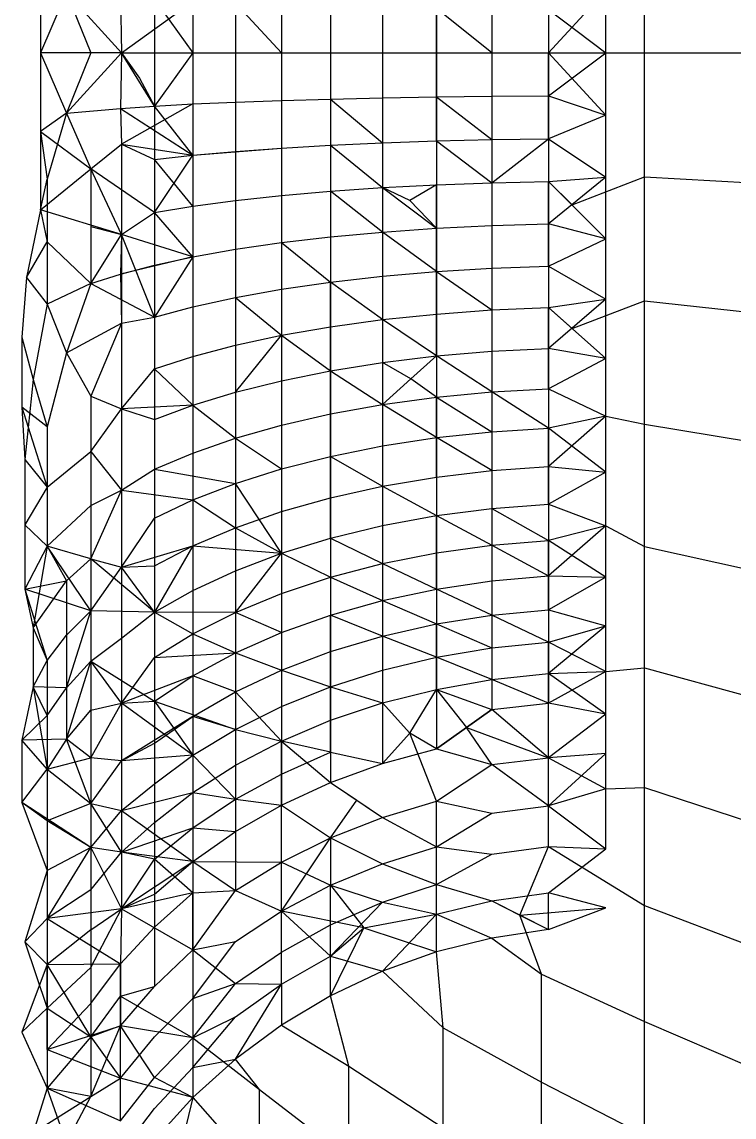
# Model space of a CAD drawing. Header units: inches. Extents: x 17 to 4615, y 5 to 3256.
# Drawn here: x 1646.932 to 1647.541, y 2589.24 to 2590.179 of the extents above; entities that cross this region are included whole.
import ezdxf

# ---------------------------------------------------------------- set-up
doc = ezdxf.new("R2010")
doc.units = ezdxf.units.IN
doc.header["$MEASUREMENT"] = 0

msp = doc.modelspace()

# ---------------------------------------------------------------- linework, layer by layer
for p, q in [((1647.46458, 2590.15232), (1647.46458, 2590.25876)), ((1647.28639, 2590.15232), (1647.28639, 2590.22794)), ((1646.94731, 2590.21976), (1646.94731, 2590.15232)), ((1646.96958, 2590.20426), (1646.94731, 2590.15232)), ((1646.96958, 2590.20426), (1646.99058, 2590.15232)), ((1647.01683, 2590.15232), (1646.96958, 2590.20426)), ((1647.43153, 2590.20582), (1647.38252, 2590.15232)), ((1647.43153, 2590.15232), (1647.43153, 2590.20582)), ((1647.01579, 2590.20002), (1647.01683, 2590.15232)), ((1647.01683, 2590.15232), (1647.07798, 2590.19629)), ((1647.04502, 2590.19809), (1647.04502, 2590.15232)), ((1647.04502, 2590.19809), (1647.07798, 2590.15232)), ((1647.07798, 2590.19629), (1647.07798, 2590.15232)), ((1647.11433, 2590.19468), (1647.11433, 2590.15232)), ((1647.15376, 2590.15232), (1647.11433, 2590.19468)), ((1647.15376, 2590.19324), (1647.15376, 2590.15232)), ((1647.19584, 2590.19202), (1647.19584, 2590.15232)), ((1647.24018, 2590.19098), (1647.24018, 2590.15232)), ((1647.28639, 2590.19019), (1647.28639, 2590.15232)), ((1647.33399, 2590.15232), (1647.28639, 2590.19019)), ((1647.33399, 2590.18958), (1647.33399, 2590.15232)), ((1647.38252, 2590.18924), (1647.38252, 2590.15232)), ((1647.38252, 2590.18924), (1647.43153, 2590.15232)), ((1646.94731, 2590.15232), (1646.94731, 2590.08487)), ((1646.94731, 2590.15232), (1646.96958, 2590.10038)), ((1647.01683, 2590.15232), (1646.94731, 2590.15232)), ((1646.99058, 2590.15232), (1646.96958, 2590.10038)), ((1646.96958, 2590.10038), (1647.01683, 2590.15232)), ((1647.01683, 2590.15232), (1647.01579, 2590.10462)), ((1647.01683, 2590.15232), (1647.04502, 2590.15232)), ((1647.01683, 2590.15232), (1647.07798, 2590.15232)), ((1647.01683, 2590.15232), (1647.03212, 2590.13034)), ((1647.04502, 2590.10654), (1647.01683, 2590.15232)), ((1647.04502, 2590.15232), (1647.04502, 2590.10654)), ((1647.04502, 2590.15232), (1647.07798, 2590.15232)), ((1647.07798, 2590.15232), (1647.04502, 2590.10654)), ((1647.07798, 2590.15232), (1647.07798, 2590.10834)), ((1647.07798, 2590.15232), (1647.11433, 2590.15232)), ((1647.07798, 2590.15232), (1647.15376, 2590.15232)), ((1647.11433, 2590.15232), (1647.11433, 2590.10996)), ((1647.11433, 2590.15232), (1647.15376, 2590.15232)), ((1647.15376, 2590.15232), (1647.15376, 2590.11139)), ((1647.15376, 2590.15232), (1647.19584, 2590.15232)), ((1647.19584, 2590.15232), (1647.19584, 2590.11261)), ((1647.19584, 2590.15232), (1647.24018, 2590.15232)), ((1647.24018, 2590.15232), (1647.24018, 2590.11365)), ((1647.24018, 2590.15232), (1647.28639, 2590.15232)), ((1647.28639, 2590.15232), (1647.28639, 2590.11448)), ((1647.28639, 2590.15232), (1647.33399, 2590.15232)), ((1647.28639, 2590.0767), (1647.28639, 2590.15232)), ((1647.33399, 2590.15232), (1647.33399, 2590.11506)), ((1647.33399, 2590.15232), (1647.38252, 2590.15232)), ((1647.38252, 2590.15232), (1647.38252, 2590.11539)), ((1647.38252, 2590.11539), (1647.43153, 2590.15232)), ((1647.38252, 2590.15232), (1647.43153, 2590.15232)), ((1647.43153, 2590.09882), (1647.38252, 2590.15232)), ((1647.38252, 2590.07856), (1647.38252, 2590.15232)), ((1647.43153, 2590.09882), (1647.43153, 2590.15232)), ((1647.43153, 2590.15232), (1647.46458, 2590.15232)), ((1647.46458, 2590.15232), (1647.55628, 2590.15232)), ((1647.46458, 2590.04587), (1647.46458, 2590.15232)), ((1647.03212, 2590.13034), (1647.04502, 2590.10654)), ((1647.07798, 2590.10834), (1647.11433, 2590.10996)), ((1647.11433, 2590.10996), (1647.15376, 2590.11139)), ((1647.11433, 2590.10996), (1647.11433, 2590.06769)), ((1647.15376, 2590.11139), (1647.19584, 2590.11261)), ((1647.15376, 2590.11139), (1647.15376, 2590.07056)), ((1647.19584, 2590.11261), (1647.24018, 2590.11365)), ((1647.19584, 2590.11261), (1647.19584, 2590.07303)), ((1647.19584, 2590.11261), (1647.24018, 2590.07508)), ((1647.24018, 2590.11365), (1647.28639, 2590.11448)), ((1647.24018, 2590.11365), (1647.24018, 2590.07508)), ((1647.28639, 2590.11448), (1647.33399, 2590.11506)), ((1647.28639, 2590.11448), (1647.28639, 2590.0767)), ((1647.28639, 2590.11448), (1647.33399, 2590.07785)), ((1647.33399, 2590.11506), (1647.38252, 2590.11539)), ((1647.33399, 2590.11506), (1647.33399, 2590.07785)), ((1647.38252, 2590.11539), (1647.38252, 2590.07856)), ((1647.38252, 2590.11539), (1647.43153, 2590.09882)), ((1646.96958, 2590.10038), (1646.94731, 2590.08487)), ((1646.96958, 2590.10038), (1646.95307, 2590.04401)), ((1646.96958, 2590.10038), (1647.01579, 2590.10462)), ((1646.96958, 2590.10038), (1646.99058, 2590.05289)), ((1647.01579, 2590.10462), (1647.04502, 2590.10654)), ((1647.01579, 2590.10462), (1647.01683, 2590.07392)), ((1647.01579, 2590.10462), (1647.07798, 2590.06446)), ((1647.07798, 2590.10834), (1647.01683, 2590.07392)), ((1647.04502, 2590.10654), (1647.07798, 2590.10834)), ((1647.04502, 2590.10654), (1647.04502, 2590.06089)), ((1647.07798, 2590.06446), (1647.04502, 2590.10654)), ((1647.07798, 2590.10834), (1647.07798, 2590.06446)), ((1647.43153, 2590.09882), (1647.38252, 2590.07856)), ((1647.43153, 2590.0456), (1647.43153, 2590.09882)), ((1646.94731, 2590.08487), (1646.94731, 2590.01758)), ((1646.94731, 2590.08487), (1646.95307, 2590.04401)), ((1646.94731, 2590.08487), (1646.99058, 2590.05289)), ((1646.99058, 2590.05289), (1647.01683, 2590.07392)), ((1647.01683, 2590.07392), (1647.04502, 2590.06089)), ((1647.01683, 2590.07392), (1647.07798, 2590.06446)), ((1647.01683, 2590.07392), (1647.01683, 2589.99637)), ((1647.15376, 2590.07056), (1647.19584, 2590.07303)), ((1647.19584, 2590.07303), (1647.24018, 2590.07508)), ((1647.19584, 2590.07303), (1647.19584, 2590.0336)), ((1647.19584, 2590.07303), (1647.24018, 2590.03669)), ((1647.24018, 2590.07508), (1647.28639, 2590.0767)), ((1647.24018, 2590.07508), (1647.24018, 2590.03669)), ((1647.28639, 2590.0767), (1647.33399, 2590.07785)), ((1647.28639, 2590.0767), (1647.28639, 2590.0391)), ((1647.28639, 2590.0767), (1647.33399, 2590.04087)), ((1647.33399, 2590.04087), (1647.38252, 2590.07856)), ((1647.33399, 2590.07785), (1647.38252, 2590.07856)), ((1647.33399, 2590.07785), (1647.33399, 2590.04087)), ((1647.38252, 2590.07856), (1647.38252, 2590.04191)), ((1647.38252, 2590.07856), (1647.43153, 2590.0456)), ((1647.04502, 2590.06089), (1647.07798, 2590.06446)), ((1647.04502, 2590.01545), (1647.07798, 2590.06446)), ((1647.07798, 2590.06446), (1647.15376, 2590.07056)), ((1647.07798, 2590.06446), (1647.11433, 2590.06769)), ((1647.07798, 2590.06446), (1647.07798, 2590.02079)), ((1647.11433, 2590.06769), (1647.15376, 2590.07056)), ((1647.11433, 2590.06769), (1647.11433, 2590.02561)), ((1647.15376, 2590.07056), (1647.15376, 2590.02991)), ((1646.94731, 2590.01758), (1646.99058, 2590.05289)), ((1646.99058, 2590.05289), (1646.99058, 2590.00348)), ((1647.01683, 2589.99637), (1646.99058, 2590.05289)), ((1647.04502, 2590.01545), (1646.99058, 2590.05289)), ((1647.04502, 2590.06089), (1647.04502, 2590.01545)), ((1647.07798, 2590.02079), (1647.04502, 2590.06089)), ((1646.94731, 2590.01758), (1646.95307, 2590.04401)), ((1646.95307, 2590.04401), (1646.95307, 2589.99021)), ((1647.38252, 2590.04191), (1647.43153, 2590.0456)), ((1647.43153, 2590.0456), (1647.38252, 2590.00553)), ((1647.40253, 2590.02189), (1647.46458, 2590.04587)), ((1647.43153, 2589.99289), (1647.43153, 2590.0456)), ((1647.46458, 2590.04587), (1647.55628, 2590.04081)), ((1647.46458, 2589.93967), (1647.46458, 2590.04587)), ((1647.15376, 2590.02991), (1647.19584, 2590.0336)), ((1647.19584, 2590.0336), (1647.24018, 2590.03669)), ((1647.19584, 2590.0336), (1647.19584, 2589.99448)), ((1647.24018, 2589.99857), (1647.19584, 2590.0336)), ((1647.24018, 2590.03669), (1647.28639, 2590.0391)), ((1647.24018, 2590.03669), (1647.24018, 2589.99857)), ((1647.24018, 2590.03669), (1647.28639, 2590.00181)), ((1647.26372, 2590.02568), (1647.24018, 2590.03669)), ((1647.28639, 2590.0391), (1647.26372, 2590.02568)), ((1647.28639, 2590.0391), (1647.33399, 2590.04087)), ((1647.28639, 2590.0391), (1647.28639, 2590.00181)), ((1647.28639, 2589.96485), (1647.28639, 2590.0391)), ((1647.33399, 2590.04087), (1647.38252, 2590.04191)), ((1647.33399, 2590.04087), (1647.33399, 2590.00412)), ((1647.38252, 2590.04191), (1647.38252, 2590.00553)), ((1647.43153, 2589.99289), (1647.38252, 2590.04191)), ((1647.38252, 2590.04191), (1647.40253, 2590.02189)), ((1647.38252, 2589.96949), (1647.38252, 2590.04191)), ((1647.07798, 2590.02079), (1647.11433, 2590.02561)), ((1647.11433, 2590.02561), (1647.15376, 2590.02991)), ((1647.11433, 2590.02561), (1647.11433, 2589.98386)), ((1647.15376, 2590.02991), (1647.15376, 2589.98957)), ((1647.28639, 2590.00181), (1647.26372, 2590.02568)), ((1646.94731, 2590.01758), (1646.9355, 2589.95969)), ((1646.94731, 2590.01758), (1646.95307, 2589.99021)), ((1647.01683, 2589.99637), (1646.94731, 2590.01758)), ((1647.01683, 2589.99637), (1647.04502, 2590.01545)), ((1647.04502, 2590.01545), (1647.07798, 2590.02079)), ((1647.04502, 2590.01545), (1647.04502, 2589.97034)), ((1647.07798, 2589.97742), (1647.04502, 2590.01545)), ((1647.07798, 2590.02079), (1647.07798, 2589.97742)), ((1647.33399, 2590.00412), (1647.38252, 2590.00553)), ((1647.38252, 2590.00553), (1647.38252, 2589.96949)), ((1647.43153, 2589.99289), (1647.38252, 2590.00553)), ((1646.99058, 2590.00348), (1646.99058, 2589.95444)), ((1646.99058, 2590.00348), (1647.01683, 2589.99637)), ((1646.99058, 2589.95444), (1647.01683, 2589.99637)), ((1647.01683, 2589.99637), (1647.01579, 2589.96265)), ((1647.01683, 2589.99637), (1647.01683, 2589.92057)), ((1647.04502, 2589.92566), (1647.01683, 2589.99637)), ((1647.07798, 2589.97742), (1647.01683, 2589.99637)), ((1647.19584, 2589.99448), (1647.24018, 2589.99857)), ((1647.24018, 2589.99857), (1647.28639, 2590.00181)), ((1647.24018, 2589.99857), (1647.24018, 2589.96085)), ((1647.28639, 2589.96485), (1647.24018, 2589.99857)), ((1647.28639, 2590.00181), (1647.33399, 2590.00412)), ((1647.28639, 2590.00181), (1647.28639, 2589.96485)), ((1647.33399, 2590.00412), (1647.33399, 2589.96775)), ((1646.9355, 2589.95969), (1646.95307, 2589.99021)), ((1646.95307, 2589.99021), (1646.95307, 2589.93677)), ((1646.95307, 2589.99021), (1646.99058, 2589.95444)), ((1647.11433, 2589.98386), (1647.15376, 2589.98957)), ((1647.15376, 2589.98957), (1647.19584, 2589.99448)), ((1647.15376, 2589.98957), (1647.15376, 2589.94962)), ((1647.15376, 2589.98957), (1647.19584, 2589.95575)), ((1647.19584, 2589.99448), (1647.19584, 2589.95575)), ((1647.38252, 2589.96949), (1647.43153, 2589.99289)), ((1647.43153, 2589.94101), (1647.43153, 2589.99289)), ((1647.07798, 2589.97742), (1647.01579, 2589.96265)), ((1647.04502, 2589.97034), (1647.07798, 2589.97742)), ((1647.07798, 2589.97742), (1647.04502, 2589.92566)), ((1647.07798, 2589.97742), (1647.11433, 2589.98386)), ((1647.07798, 2589.97742), (1647.07798, 2589.93451)), ((1647.11433, 2589.98386), (1647.11433, 2589.94251)), ((1647.01579, 2589.96265), (1647.04502, 2589.97034)), ((1647.04502, 2589.97034), (1647.04502, 2589.92566)), ((1647.33399, 2589.96775), (1647.38252, 2589.96949)), ((1647.38252, 2589.96949), (1647.38252, 2589.9339)), ((1647.38252, 2589.96949), (1647.43153, 2589.94101)), ((1646.9355, 2589.95969), (1646.93153, 2589.90845)), ((1646.9355, 2589.95969), (1646.95307, 2589.93677)), ((1646.99058, 2589.95444), (1647.01579, 2589.96265)), ((1647.01579, 2589.96265), (1647.01683, 2589.92057)), ((1647.19584, 2589.95575), (1647.24018, 2589.96085)), ((1647.24018, 2589.96085), (1647.28639, 2589.96485)), ((1647.24018, 2589.96085), (1647.24018, 2589.92356)), ((1647.28639, 2589.96485), (1647.33399, 2589.96775)), ((1647.28639, 2589.96485), (1647.28639, 2589.92835)), ((1647.28639, 2589.96485), (1647.33399, 2589.93183)), ((1647.28639, 2589.8924), (1647.28639, 2589.96485)), ((1647.33399, 2589.96775), (1647.33399, 2589.93183)), ((1646.99058, 2589.95444), (1646.95307, 2589.93677)), ((1646.99058, 2589.95444), (1646.96958, 2589.89509)), ((1646.99058, 2589.95444), (1647.04502, 2589.92566)), ((1647.11433, 2589.94251), (1647.15376, 2589.94962)), ((1647.15376, 2589.94962), (1647.19584, 2589.95575)), ((1647.15376, 2589.94962), (1647.15376, 2589.91013)), ((1647.19584, 2589.95575), (1647.19584, 2589.91745)), ((1647.19584, 2589.87977), (1647.19584, 2589.95575)), ((1647.24018, 2589.92356), (1647.19584, 2589.95575)), ((1647.07798, 2589.93451), (1647.11433, 2589.94251)), ((1647.11433, 2589.94251), (1647.11433, 2589.90165)), ((1647.11433, 2589.94251), (1647.15376, 2589.91013)), ((1647.38252, 2589.9339), (1647.43153, 2589.94101)), ((1647.43153, 2589.94101), (1647.38252, 2589.89884)), ((1647.43153, 2589.89023), (1647.43153, 2589.94101)), ((1646.95307, 2589.93677), (1646.94114, 2589.87229)), ((1646.95307, 2589.93677), (1646.96958, 2589.89509)), ((1647.04502, 2589.92566), (1647.07798, 2589.93451)), ((1647.07798, 2589.93451), (1647.07798, 2589.89209)), ((1647.28639, 2589.92835), (1647.33399, 2589.93183)), ((1647.33399, 2589.93183), (1647.38252, 2589.9339)), ((1647.33399, 2589.93183), (1647.33399, 2589.89643)), ((1647.38252, 2589.9339), (1647.38252, 2589.89884)), ((1647.43153, 2589.89023), (1647.38252, 2589.9339)), ((1647.38252, 2589.9339), (1647.40254, 2589.91607)), ((1647.38252, 2589.86438), (1647.38252, 2589.9339)), ((1647.40254, 2589.91607), (1647.46458, 2589.93967)), ((1647.46458, 2589.93967), (1647.55628, 2589.92957)), ((1647.46458, 2589.83396), (1647.46458, 2589.93967)), ((1647.01683, 2589.92057), (1647.04502, 2589.92566)), ((1647.04502, 2589.92566), (1647.04502, 2589.88154)), ((1647.19584, 2589.91745), (1647.24018, 2589.92356)), ((1647.24018, 2589.92356), (1647.28639, 2589.92835)), ((1647.24018, 2589.92356), (1647.24018, 2589.88681)), ((1647.28639, 2589.8924), (1647.24018, 2589.92356)), ((1647.28639, 2589.92835), (1647.28639, 2589.8924)), ((1646.96958, 2589.89509), (1647.01683, 2589.92057)), ((1647.01683, 2589.92057), (1646.99058, 2589.85788)), ((1647.01683, 2589.92057), (1647.01683, 2589.84726)), ((1647.15376, 2589.91013), (1647.19584, 2589.91745)), ((1647.19584, 2589.91745), (1647.19584, 2589.87977)), ((1646.93153, 2589.90845), (1646.93153, 2589.84861)), ((1646.93153, 2589.90845), (1646.94114, 2589.87229)), ((1647.11433, 2589.90165), (1647.15376, 2589.91013)), ((1647.11433, 2589.86142), (1647.15376, 2589.91013)), ((1647.15376, 2589.91013), (1647.15376, 2589.87125)), ((1647.15376, 2589.91013), (1647.19584, 2589.87977)), ((1646.96958, 2589.89509), (1646.95307, 2589.83161)), ((1646.96958, 2589.89509), (1646.99058, 2589.85788)), ((1647.07798, 2589.89209), (1647.11433, 2589.90165)), ((1647.11433, 2589.90165), (1647.11433, 2589.86142)), ((1647.28639, 2589.8924), (1647.33399, 2589.89643)), ((1647.33399, 2589.89643), (1647.38252, 2589.89884)), ((1647.33399, 2589.89643), (1647.33399, 2589.86164)), ((1647.38252, 2589.89884), (1647.38252, 2589.86438)), ((1647.43153, 2589.89023), (1647.38252, 2589.89884)), ((1647.04502, 2589.88154), (1647.07798, 2589.89209)), ((1647.07798, 2589.89209), (1647.07798, 2589.85032)), ((1647.19584, 2589.87977), (1647.24018, 2589.88681)), ((1647.24018, 2589.88681), (1647.28639, 2589.8924)), ((1647.24018, 2589.88681), (1647.24018, 2589.85074)), ((1647.26443, 2589.87292), (1647.24018, 2589.88681)), ((1647.26443, 2589.87292), (1647.28639, 2589.8924)), ((1647.28639, 2589.8924), (1647.28639, 2589.85706)), ((1647.33399, 2589.86164), (1647.28639, 2589.8924)), ((1647.43153, 2589.89023), (1647.38252, 2589.86438)), ((1647.43153, 2589.84076), (1647.43153, 2589.89023)), ((1647.01683, 2589.84726), (1647.04502, 2589.88154)), ((1647.04502, 2589.88154), (1647.04502, 2589.83808)), ((1647.04502, 2589.88154), (1647.07798, 2589.85032)), ((1647.15376, 2589.87125), (1647.19584, 2589.87977)), ((1647.19584, 2589.87977), (1647.19584, 2589.84272)), ((1647.19584, 2589.8064), (1647.19584, 2589.87977)), ((1647.19584, 2589.87977), (1647.24018, 2589.85074)), ((1646.94114, 2589.87229), (1646.93394, 2589.80368)), ((1646.94114, 2589.87229), (1646.95307, 2589.83161)), ((1647.11433, 2589.86142), (1647.15376, 2589.87125)), ((1647.15376, 2589.87125), (1647.15376, 2589.83307)), ((1647.26443, 2589.87292), (1647.24018, 2589.85074)), ((1647.28639, 2589.85706), (1647.26443, 2589.87292)), ((1646.99058, 2589.85788), (1646.99058, 2589.81061)), ((1646.99058, 2589.85788), (1647.01683, 2589.84726)), ((1647.07798, 2589.85032), (1647.11433, 2589.86142)), ((1647.11433, 2589.86142), (1647.11433, 2589.82187)), ((1647.24018, 2589.85074), (1647.28639, 2589.85706)), ((1647.28639, 2589.85706), (1647.33399, 2589.86164)), ((1647.28639, 2589.85706), (1647.28639, 2589.82245)), ((1647.28639, 2589.85706), (1647.33399, 2589.82755)), ((1647.28639, 2589.78861), (1647.28639, 2589.85706)), ((1647.33399, 2589.86164), (1647.38252, 2589.86438)), ((1647.33399, 2589.86164), (1647.33399, 2589.82755)), ((1647.38252, 2589.83063), (1647.33399, 2589.86164)), ((1647.38252, 2589.86438), (1647.38252, 2589.83063)), ((1647.38252, 2589.86438), (1647.43153, 2589.84076)), ((1646.93153, 2589.84861), (1646.95307, 2589.78009)), ((1646.93153, 2589.84861), (1646.93394, 2589.80368)), ((1646.95307, 2589.83161), (1646.93153, 2589.84861)), ((1646.99058, 2589.81061), (1647.01683, 2589.84726)), ((1647.07798, 2589.85032), (1647.01683, 2589.84726)), ((1647.01683, 2589.84726), (1647.01683, 2589.77732)), ((1647.01683, 2589.84726), (1647.04502, 2589.83808)), ((1647.04502, 2589.83808), (1647.07798, 2589.85032)), ((1647.07798, 2589.85032), (1647.07798, 2589.80927)), ((1647.07798, 2589.85032), (1647.11433, 2589.82187)), ((1647.19584, 2589.84272), (1647.24018, 2589.85074)), ((1647.24018, 2589.85074), (1647.24018, 2589.81537)), ((1647.28639, 2589.82245), (1647.24018, 2589.85074)), ((1647.04502, 2589.83808), (1647.04502, 2589.79535)), ((1647.15376, 2589.83307), (1647.19584, 2589.84272)), ((1647.19584, 2589.84272), (1647.19584, 2589.8064)), ((1647.43153, 2589.84076), (1647.38252, 2589.83063)), ((1647.43153, 2589.84076), (1647.38252, 2589.79764)), ((1647.43153, 2589.79288), (1647.43153, 2589.84076)), ((1647.43153, 2589.84076), (1647.46458, 2589.83396)), ((1646.95307, 2589.83161), (1646.95307, 2589.78009)), ((1647.11433, 2589.82187), (1647.15376, 2589.83307)), ((1647.15376, 2589.83307), (1647.15376, 2589.79563)), ((1647.28639, 2589.82245), (1647.33399, 2589.82755)), ((1647.33399, 2589.82755), (1647.38252, 2589.83063)), ((1647.33399, 2589.82755), (1647.33399, 2589.79425)), ((1647.38252, 2589.83063), (1647.38252, 2589.79764)), ((1647.43153, 2589.79288), (1647.38252, 2589.83063)), ((1647.38252, 2589.76551), (1647.38252, 2589.83063)), ((1647.46458, 2589.83396), (1647.55628, 2589.81885)), ((1647.46458, 2589.72904), (1647.46458, 2589.83396)), ((1647.07798, 2589.80927), (1647.11433, 2589.82187)), ((1647.11433, 2589.82187), (1647.11433, 2589.78312)), ((1647.11433, 2589.82187), (1647.15376, 2589.79563)), ((1647.24018, 2589.81537), (1647.28639, 2589.82245)), ((1647.28639, 2589.82245), (1647.28639, 2589.78861)), ((1647.33399, 2589.79425), (1647.28639, 2589.82245)), ((1646.95307, 2589.78009), (1646.99058, 2589.81061)), ((1646.99058, 2589.81061), (1646.99058, 2589.76416)), ((1646.99058, 2589.81061), (1647.01683, 2589.77732)), ((1647.04502, 2589.79535), (1647.07798, 2589.80927)), ((1647.07798, 2589.80927), (1647.07798, 2589.76905)), ((1647.19584, 2589.8064), (1647.24018, 2589.81537)), ((1647.24018, 2589.81537), (1647.24018, 2589.78083)), ((1646.93394, 2589.80368), (1646.93394, 2589.74772)), ((1646.93394, 2589.80368), (1646.95307, 2589.78009)), ((1647.15376, 2589.79563), (1647.19584, 2589.8064)), ((1647.19584, 2589.8064), (1647.19584, 2589.77094)), ((1647.19584, 2589.8064), (1647.24018, 2589.78083)), ((1647.19584, 2589.73639), (1647.19584, 2589.8064)), ((1647.01683, 2589.77732), (1647.04502, 2589.79535)), ((1647.04502, 2589.79535), (1647.04502, 2589.75348)), ((1647.04502, 2589.79535), (1647.11433, 2589.78312)), ((1647.11433, 2589.78312), (1647.15376, 2589.79563)), ((1647.15376, 2589.79563), (1647.15376, 2589.75904)), ((1647.28639, 2589.78861), (1647.33399, 2589.79425)), ((1647.33399, 2589.79425), (1647.38252, 2589.79764)), ((1647.33399, 2589.79425), (1647.33399, 2589.76181)), ((1647.38252, 2589.79764), (1647.38252, 2589.76551)), ((1647.38252, 2589.79764), (1647.43153, 2589.79288)), ((1647.43153, 2589.79288), (1647.38252, 2589.76551)), ((1647.43153, 2589.74683), (1647.43153, 2589.79288)), ((1647.07798, 2589.76905), (1647.11433, 2589.78312)), ((1647.11433, 2589.78312), (1647.11433, 2589.74527)), ((1647.15376, 2589.72342), (1647.11433, 2589.78312)), ((1647.19584, 2589.77094), (1647.24018, 2589.78083)), ((1647.24018, 2589.78083), (1647.28639, 2589.78861)), ((1647.24018, 2589.78083), (1647.24018, 2589.74717)), ((1647.24018, 2589.78083), (1647.28639, 2589.75568)), ((1647.28639, 2589.78861), (1647.28639, 2589.75568)), ((1646.95307, 2589.78009), (1646.93394, 2589.74772)), ((1646.95307, 2589.78009), (1646.95307, 2589.7295)), ((1646.99058, 2589.76416), (1647.01683, 2589.77732)), ((1646.99058, 2589.71866), (1647.01683, 2589.77732)), ((1647.01683, 2589.77732), (1647.01683, 2589.71149)), ((1647.01683, 2589.77732), (1647.07798, 2589.76905)), ((1647.15376, 2589.75904), (1647.19584, 2589.77094)), ((1647.19584, 2589.77094), (1647.19584, 2589.73639)), ((1646.95307, 2589.7295), (1646.99058, 2589.76416)), ((1646.99058, 2589.76416), (1646.99058, 2589.71866)), ((1647.04502, 2589.75348), (1647.07798, 2589.76905)), ((1647.07798, 2589.76905), (1647.07798, 2589.72974)), ((1647.07798, 2589.76905), (1647.11433, 2589.74527)), ((1647.28639, 2589.75568), (1647.33399, 2589.76181)), ((1647.33399, 2589.76181), (1647.38252, 2589.76551)), ((1647.33399, 2589.76181), (1647.33399, 2589.73029)), ((1647.33399, 2589.76181), (1647.38252, 2589.73432)), ((1647.38252, 2589.76551), (1647.38252, 2589.73432)), ((1647.38252, 2589.76551), (1647.43153, 2589.74683)), ((1647.01683, 2589.71149), (1647.04502, 2589.75348)), ((1647.04502, 2589.75348), (1647.04502, 2589.71259)), ((1647.11433, 2589.74527), (1647.15376, 2589.75904)), ((1647.15376, 2589.75904), (1647.15376, 2589.72342)), ((1647.24018, 2589.74717), (1647.28639, 2589.75568)), ((1647.28639, 2589.75568), (1647.28639, 2589.72367)), ((1647.28639, 2589.75568), (1647.33399, 2589.73029)), ((1647.28639, 2589.69272), (1647.28639, 2589.75568)), ((1646.93394, 2589.74772), (1646.93394, 2589.69272)), ((1646.93394, 2589.74772), (1646.95307, 2589.7295)), ((1647.07798, 2589.72974), (1647.11433, 2589.74527)), ((1647.11433, 2589.74527), (1647.11433, 2589.70841)), ((1647.11433, 2589.74527), (1647.15376, 2589.72342)), ((1647.19584, 2589.73639), (1647.24018, 2589.74717)), ((1647.24018, 2589.74717), (1647.24018, 2589.71448)), ((1647.43153, 2589.74683), (1647.38252, 2589.73432)), ((1647.43153, 2589.74683), (1647.38252, 2589.70411)), ((1647.43153, 2589.70285), (1647.43153, 2589.74683)), ((1647.43153, 2589.74683), (1647.46458, 2589.72904)), ((1647.15376, 2589.72342), (1647.19584, 2589.73639)), ((1647.19584, 2589.73639), (1647.19584, 2589.70285)), ((1647.19584, 2589.73639), (1647.24018, 2589.71448)), ((1647.33399, 2589.73029), (1647.38252, 2589.73432)), ((1647.38252, 2589.73432), (1647.38252, 2589.70411)), ((1647.43153, 2589.70285), (1647.38252, 2589.73432)), ((1647.38252, 2589.67499), (1647.38252, 2589.73432)), ((1646.95307, 2589.7295), (1646.93394, 2589.69272)), ((1646.95307, 2589.7295), (1646.94114, 2589.65958)), ((1646.95307, 2589.7295), (1646.96958, 2589.69968)), ((1646.99058, 2589.67417), (1646.95307, 2589.7295)), ((1646.99058, 2589.71866), (1646.95307, 2589.7295)), ((1647.01683, 2589.71149), (1647.07798, 2589.72974)), ((1647.04502, 2589.71259), (1647.07798, 2589.72974)), ((1647.07798, 2589.72974), (1647.04502, 2589.67276)), ((1647.07798, 2589.72974), (1647.07798, 2589.69144)), ((1647.07798, 2589.72974), (1647.15376, 2589.72342)), ((1647.28639, 2589.72367), (1647.33399, 2589.73029)), ((1647.33399, 2589.73029), (1647.33399, 2589.69983)), ((1647.33399, 2589.73029), (1647.38252, 2589.70411)), ((1647.46458, 2589.72904), (1647.55628, 2589.70896)), ((1647.46458, 2589.62516), (1647.46458, 2589.72904)), ((1646.96958, 2589.69968), (1646.99058, 2589.71866)), ((1646.99058, 2589.71866), (1646.99058, 2589.67417)), ((1646.99058, 2589.71866), (1647.01683, 2589.71149)), ((1647.04502, 2589.67276), (1646.99058, 2589.71866)), ((1647.11433, 2589.70841), (1647.15376, 2589.72342)), ((1647.11433, 2589.67258), (1647.15376, 2589.72342)), ((1647.15376, 2589.72342), (1647.15376, 2589.68882)), ((1647.15376, 2589.72342), (1647.19584, 2589.70285)), ((1647.24018, 2589.71448), (1647.28639, 2589.72367)), ((1647.28639, 2589.72367), (1647.28639, 2589.69272)), ((1646.99058, 2589.67417), (1647.01683, 2589.71149)), ((1647.01683, 2589.71149), (1647.04502, 2589.71259)), ((1647.01683, 2589.71149), (1647.01683, 2589.65049)), ((1647.04502, 2589.67276), (1647.01683, 2589.71149)), ((1647.04502, 2589.71259), (1647.04502, 2589.67276)), ((1647.07798, 2589.69144), (1647.11433, 2589.70841)), ((1647.11433, 2589.70841), (1647.11433, 2589.67258)), ((1647.19584, 2589.70285), (1647.24018, 2589.71448)), ((1647.24018, 2589.71448), (1647.24018, 2589.68287)), ((1647.24018, 2589.71448), (1647.28639, 2589.69272)), ((1646.93394, 2589.69272), (1646.96958, 2589.69968)), ((1646.94114, 2589.65958), (1646.96958, 2589.69968)), ((1646.96958, 2589.69968), (1646.96958, 2589.65326)), ((1647.15376, 2589.68882), (1647.19584, 2589.70285)), ((1647.19584, 2589.70285), (1647.19584, 2589.67038)), ((1647.19584, 2589.70285), (1647.24018, 2589.68287)), ((1647.28639, 2589.69272), (1647.33399, 2589.69983)), ((1647.33399, 2589.69983), (1647.38252, 2589.70411)), ((1647.33399, 2589.69983), (1647.33399, 2589.67041)), ((1647.38252, 2589.70411), (1647.38252, 2589.67499)), ((1647.38252, 2589.70411), (1647.43153, 2589.70285)), ((1647.43153, 2589.70285), (1647.38252, 2589.67499)), ((1647.43153, 2589.66117), (1647.43153, 2589.70285)), ((1646.93394, 2589.69272), (1646.95307, 2589.6315)), ((1646.93394, 2589.69272), (1646.94114, 2589.65958)), ((1646.99058, 2589.67417), (1646.93394, 2589.69272)), ((1647.04502, 2589.67276), (1647.07798, 2589.69144)), ((1647.07798, 2589.69144), (1647.07798, 2589.65427)), ((1647.11433, 2589.67258), (1647.15376, 2589.68882)), ((1647.15376, 2589.68882), (1647.15376, 2589.65534)), ((1647.24018, 2589.68287), (1647.28639, 2589.69272)), ((1647.28639, 2589.69272), (1647.28639, 2589.66288)), ((1647.33399, 2589.67041), (1647.28639, 2589.69272)), ((1647.19584, 2589.67038), (1647.24018, 2589.68287)), ((1647.24018, 2589.68287), (1647.24018, 2589.65238)), ((1647.24018, 2589.68287), (1647.28639, 2589.66288)), ((1646.96958, 2589.65326), (1646.99058, 2589.67417)), ((1646.96958, 2589.60807), (1646.99058, 2589.67417)), ((1646.99058, 2589.67417), (1646.99058, 2589.63086)), ((1647.04502, 2589.67276), (1646.99058, 2589.67417)), ((1647.01683, 2589.65049), (1647.04502, 2589.67276)), ((1647.04502, 2589.67276), (1647.04502, 2589.63407)), ((1647.04502, 2589.67276), (1647.04502, 2589.59665)), ((1647.04502, 2589.67276), (1647.07798, 2589.65427)), ((1647.11433, 2589.67258), (1647.04502, 2589.67276)), ((1647.07798, 2589.65427), (1647.11433, 2589.67258)), ((1647.11433, 2589.67258), (1647.11433, 2589.63794)), ((1647.15376, 2589.65534), (1647.11433, 2589.67258)), ((1647.15376, 2589.65534), (1647.19584, 2589.67038)), ((1647.19584, 2589.67038), (1647.19584, 2589.63907)), ((1647.19584, 2589.60901), (1647.19584, 2589.67038)), ((1647.24018, 2589.65238), (1647.19584, 2589.67038)), ((1647.28639, 2589.66288), (1647.33399, 2589.67041)), ((1647.33399, 2589.67041), (1647.38252, 2589.67499)), ((1647.33399, 2589.67041), (1647.33399, 2589.64219)), ((1647.38252, 2589.64704), (1647.33399, 2589.67041)), ((1647.38252, 2589.67499), (1647.38252, 2589.64704)), ((1647.38252, 2589.67499), (1647.43153, 2589.66117)), ((1646.94114, 2589.65958), (1646.94114, 2589.60904)), ((1646.94114, 2589.65958), (1646.95307, 2589.6315)), ((1647.24018, 2589.65238), (1647.28639, 2589.66288)), ((1647.28639, 2589.66288), (1647.28639, 2589.63419)), ((1647.28639, 2589.60675), (1647.28639, 2589.66288)), ((1647.28639, 2589.66288), (1647.33399, 2589.64219)), ((1647.38252, 2589.64704), (1647.43153, 2589.66117)), ((1647.43153, 2589.66117), (1647.38252, 2589.62027)), ((1647.43153, 2589.62198), (1647.43153, 2589.66117)), ((1646.95307, 2589.6315), (1646.96958, 2589.65326)), ((1646.96958, 2589.65326), (1646.96958, 2589.60807)), ((1646.99058, 2589.63086), (1647.01683, 2589.65049)), ((1647.01683, 2589.65049), (1647.01683, 2589.59498)), ((1647.04502, 2589.63407), (1647.07798, 2589.65427)), ((1647.07798, 2589.65427), (1647.07798, 2589.61832)), ((1647.07798, 2589.65427), (1647.11433, 2589.63794)), ((1647.11433, 2589.63794), (1647.15376, 2589.65534)), ((1647.15376, 2589.65534), (1647.15376, 2589.62308)), ((1647.19584, 2589.63907), (1647.24018, 2589.65238)), ((1647.24018, 2589.65238), (1647.24018, 2589.62308)), ((1647.28639, 2589.63419), (1647.24018, 2589.65238)), ((1647.28639, 2589.63419), (1647.33399, 2589.64219)), ((1647.33399, 2589.64219), (1647.38252, 2589.64704)), ((1647.33399, 2589.64219), (1647.33399, 2589.61521)), ((1647.38252, 2589.64704), (1647.38252, 2589.62027)), ((1647.43153, 2589.62198), (1647.38252, 2589.64704)), ((1647.38252, 2589.59482), (1647.38252, 2589.64704)), ((1646.94114, 2589.60904), (1646.95307, 2589.6315)), ((1646.95307, 2589.6315), (1646.95307, 2589.58429)), ((1646.96958, 2589.60807), (1646.99058, 2589.63086)), ((1646.96958, 2589.56415), (1646.99058, 2589.63086)), ((1646.99058, 2589.63086), (1646.99058, 2589.58881)), ((1646.99058, 2589.63086), (1647.04502, 2589.59665)), ((1647.01683, 2589.59498), (1646.99058, 2589.63086)), ((1647.01683, 2589.59498), (1647.04502, 2589.63407)), ((1647.04502, 2589.63407), (1647.11433, 2589.63794)), ((1647.04502, 2589.63407), (1647.04502, 2589.59665)), ((1647.07798, 2589.61832), (1647.11433, 2589.63794)), ((1647.11433, 2589.63794), (1647.11433, 2589.60453)), ((1647.11433, 2589.63794), (1647.15376, 2589.62308)), ((1647.15376, 2589.62308), (1647.19584, 2589.63907)), ((1647.19584, 2589.63907), (1647.19584, 2589.60901)), ((1647.24018, 2589.62308), (1647.28639, 2589.63419)), ((1647.28639, 2589.63419), (1647.28639, 2589.60675)), ((1647.33399, 2589.61521), (1647.28639, 2589.63419)), ((1647.11433, 2589.60453), (1647.15376, 2589.62308)), ((1647.15376, 2589.62308), (1647.15376, 2589.59208)), ((1647.15376, 2589.62308), (1647.19584, 2589.60901)), ((1647.19584, 2589.60901), (1647.24018, 2589.62308)), ((1647.24018, 2589.62308), (1647.24018, 2589.59507)), ((1647.38252, 2589.62027), (1647.43153, 2589.62198)), ((1647.43153, 2589.62198), (1647.38252, 2589.59482)), ((1647.43153, 2589.62198), (1647.46458, 2589.62516)), ((1647.43153, 2589.58551), (1647.43153, 2589.62198)), ((1647.46458, 2589.62516), (1647.55628, 2589.60013)), ((1647.46458, 2589.5225), (1647.46458, 2589.62516)), ((1647.07798, 2589.61832), (1647.01683, 2589.59498)), ((1647.04502, 2589.59665), (1647.07798, 2589.61832)), ((1647.07798, 2589.61832), (1647.07798, 2589.58362)), ((1647.11433, 2589.60453), (1647.07798, 2589.61832)), ((1647.28639, 2589.60675), (1647.33399, 2589.61521)), ((1647.33399, 2589.61521), (1647.38252, 2589.62027)), ((1647.33399, 2589.61521), (1647.33399, 2589.58948)), ((1647.38252, 2589.59482), (1647.33399, 2589.61521)), ((1647.38252, 2589.62027), (1647.38252, 2589.59482)), ((1647.43153, 2589.58551), (1647.38252, 2589.62027)), ((1646.94114, 2589.60904), (1646.93153, 2589.56308)), ((1646.94114, 2589.60904), (1646.95307, 2589.53849)), ((1646.95307, 2589.58429), (1646.94114, 2589.60904)), ((1646.96958, 2589.60807), (1646.94114, 2589.60904)), ((1646.95307, 2589.58429), (1646.96958, 2589.60807)), ((1646.96958, 2589.60807), (1646.96958, 2589.56415)), ((1647.07798, 2589.58362), (1647.11433, 2589.60453)), ((1647.11433, 2589.60453), (1647.11433, 2589.57242)), ((1647.15376, 2589.56241), (1647.11433, 2589.60453)), ((1647.15376, 2589.59208), (1647.19584, 2589.60901)), ((1647.19584, 2589.60901), (1647.19584, 2589.58024)), ((1647.19584, 2589.60901), (1647.24018, 2589.59507)), ((1647.19584, 2589.55286), (1647.19584, 2589.60901)), ((1647.24018, 2589.59507), (1647.28639, 2589.60675)), ((1647.26367, 2589.56934), (1647.28639, 2589.60675)), ((1647.28639, 2589.60675), (1647.28639, 2589.55591)), ((1647.28639, 2589.60675), (1647.31205, 2589.57401)), ((1647.28639, 2589.60675), (1647.33399, 2589.58948)), ((1646.99058, 2589.5481), (1647.01683, 2589.59498)), ((1646.99058, 2589.58881), (1647.01683, 2589.59498)), ((1647.01683, 2589.59498), (1647.04502, 2589.59665)), ((1647.01683, 2589.59498), (1647.01683, 2589.54557)), ((1647.07798, 2589.5503), (1647.01683, 2589.59498)), ((1647.04502, 2589.59665), (1647.04502, 2589.56055)), ((1647.04502, 2589.59665), (1647.07798, 2589.5503)), ((1647.04502, 2589.59665), (1647.11433, 2589.57242)), ((1647.19584, 2589.58024), (1647.24018, 2589.59507)), ((1647.24018, 2589.59507), (1647.24018, 2589.54313)), ((1647.26367, 2589.56934), (1647.24018, 2589.59507)), ((1647.33399, 2589.58948), (1647.38252, 2589.59482)), ((1647.43153, 2589.58551), (1647.38252, 2589.59482)), ((1647.38252, 2589.54798), (1647.38252, 2589.59482)), ((1646.93153, 2589.56308), (1646.95307, 2589.58429)), ((1646.95307, 2589.58429), (1646.95307, 2589.53849)), ((1646.96958, 2589.56415), (1646.99058, 2589.58881)), ((1646.99058, 2589.58881), (1646.99058, 2589.5481)), ((1647.07798, 2589.58362), (1647.01683, 2589.54557)), ((1647.04502, 2589.56055), (1647.07798, 2589.58362)), ((1647.07798, 2589.58362), (1647.07798, 2589.5503)), ((1647.11433, 2589.57242), (1647.07798, 2589.58362)), ((1647.11433, 2589.57242), (1647.15376, 2589.59208)), ((1647.15376, 2589.59208), (1647.15376, 2589.56241)), ((1647.28639, 2589.55591), (1647.33399, 2589.58948)), ((1647.33399, 2589.58948), (1647.31205, 2589.57401)), ((1647.38252, 2589.54798), (1647.33399, 2589.58948)), ((1647.43153, 2589.58551), (1647.38252, 2589.54798)), ((1647.43153, 2589.55191), (1647.43153, 2589.58551)), ((1647.15376, 2589.56241), (1647.19584, 2589.58024)), ((1647.19584, 2589.58024), (1647.19584, 2589.55286)), ((1647.31205, 2589.57401), (1647.28639, 2589.55591)), ((1647.31205, 2589.57401), (1647.38252, 2589.54798)), ((1647.33399, 2589.54221), (1647.31205, 2589.57401)), ((1647.07798, 2589.5503), (1647.11433, 2589.57242)), ((1647.11433, 2589.57242), (1647.11433, 2589.54172)), ((1647.11433, 2589.57242), (1647.15376, 2589.56241)), ((1647.26367, 2589.56934), (1647.24018, 2589.54313)), ((1647.28639, 2589.51081), (1647.26367, 2589.56934)), ((1647.28639, 2589.55591), (1647.26367, 2589.56934)), ((1646.96958, 2589.56415), (1646.93153, 2589.56308)), ((1646.93153, 2589.56308), (1646.93153, 2589.50968)), ((1646.95307, 2589.53849), (1646.93153, 2589.56308)), ((1646.96958, 2589.56415), (1646.95307, 2589.53849)), ((1646.99058, 2589.50885), (1646.96958, 2589.56415)), ((1646.99058, 2589.5481), (1646.96958, 2589.56415)), ((1647.01683, 2589.54557), (1647.04502, 2589.56055)), ((1647.04502, 2589.56055), (1647.04502, 2589.52588)), ((1647.11433, 2589.54172), (1647.15376, 2589.56241)), ((1647.15376, 2589.56241), (1647.15376, 2589.53418)), ((1647.15376, 2589.56241), (1647.19584, 2589.52692)), ((1647.15376, 2589.50742), (1647.15376, 2589.56241)), ((1647.19584, 2589.55286), (1647.15376, 2589.56241)), ((1647.24018, 2589.54313), (1647.28639, 2589.55591)), ((1647.28639, 2589.55591), (1647.33399, 2589.54221)), ((1646.95307, 2589.53849), (1646.99058, 2589.5481)), ((1646.99058, 2589.5481), (1646.99058, 2589.50885)), ((1647.01683, 2589.54557), (1646.99058, 2589.5481)), ((1647.07798, 2589.5503), (1647.01683, 2589.54557)), ((1647.04502, 2589.52588), (1647.07798, 2589.5503)), ((1647.07798, 2589.5503), (1647.07798, 2589.51844)), ((1647.07798, 2589.5503), (1647.11433, 2589.51252)), ((1647.15376, 2589.53418), (1647.19584, 2589.55286)), ((1647.19584, 2589.55286), (1647.19584, 2589.52692)), ((1647.19584, 2589.55286), (1647.24018, 2589.54313)), ((1647.33399, 2589.54221), (1647.38252, 2589.54798)), ((1647.43153, 2589.55191), (1647.38252, 2589.54798)), ((1647.43153, 2589.55191), (1647.38252, 2589.50696)), ((1647.38252, 2589.47214), (1647.38252, 2589.54798)), ((1647.38252, 2589.54798), (1647.43153, 2589.52137)), ((1647.43153, 2589.52137), (1647.43153, 2589.55191)), ((1646.93153, 2589.50968), (1646.95307, 2589.53849)), ((1646.95307, 2589.53849), (1646.95307, 2589.49415)), ((1646.95307, 2589.53849), (1646.99058, 2589.50885)), ((1646.99058, 2589.50885), (1647.01683, 2589.54557)), ((1647.01683, 2589.54557), (1647.01683, 2589.50281)), ((1647.07798, 2589.51844), (1647.11433, 2589.54172)), ((1647.11433, 2589.54172), (1647.11433, 2589.51252)), ((1647.19584, 2589.52692), (1647.24018, 2589.54313)), ((1647.28639, 2589.51081), (1647.33399, 2589.54221)), ((1647.38252, 2589.50696), (1647.33399, 2589.54221)), ((1647.11433, 2589.51252), (1647.15376, 2589.53418)), ((1647.15376, 2589.53418), (1647.15376, 2589.50742)), ((1647.15376, 2589.50742), (1647.19584, 2589.52692)), ((1647.19584, 2589.52692), (1647.24018, 2589.49707)), ((1647.19584, 2589.52692), (1647.21827, 2589.51183)), ((1647.01683, 2589.50281), (1647.04502, 2589.52588)), ((1647.01683, 2589.50281), (1647.07798, 2589.51844)), ((1647.04502, 2589.52588), (1647.04502, 2589.49274)), ((1647.04502, 2589.49274), (1647.07798, 2589.51844)), ((1647.07798, 2589.51844), (1647.07798, 2589.4881)), ((1647.07798, 2589.51844), (1647.07798, 2589.45936)), ((1647.07798, 2589.51844), (1647.11433, 2589.51252)), ((1647.43153, 2589.52137), (1647.38252, 2589.50696)), ((1647.43153, 2589.52137), (1647.46458, 2589.5225)), ((1647.43153, 2589.4701), (1647.43153, 2589.52137)), ((1647.46458, 2589.5225), (1647.55628, 2589.49262)), ((1647.46458, 2589.42139), (1647.46458, 2589.5225)), ((1646.93153, 2589.50968), (1646.95307, 2589.45139)), ((1646.95307, 2589.49415), (1646.93153, 2589.50968)), ((1646.99058, 2589.47117), (1646.93153, 2589.50968)), ((1646.99058, 2589.50885), (1646.95307, 2589.49415)), ((1646.99058, 2589.50885), (1646.99058, 2589.47117)), ((1647.01683, 2589.46717), (1646.99058, 2589.50885)), ((1646.99058, 2589.50885), (1647.01683, 2589.50281)), ((1647.07798, 2589.4881), (1647.11433, 2589.51252)), ((1647.11433, 2589.51252), (1647.11433, 2589.48484)), ((1647.11433, 2589.51252), (1647.15376, 2589.50742)), ((1647.19584, 2589.47962), (1647.21827, 2589.51183)), ((1647.21827, 2589.51183), (1647.24018, 2589.49707)), ((1647.24018, 2589.49707), (1647.28639, 2589.51081)), ((1647.28639, 2589.51081), (1647.33399, 2589.50077)), ((1647.28639, 2589.4719), (1647.28639, 2589.51081)), ((1646.99058, 2589.47117), (1647.01683, 2589.50281)), ((1647.01683, 2589.50281), (1647.01683, 2589.46717)), ((1647.01683, 2589.50281), (1647.07798, 2589.45936)), ((1647.11433, 2589.48484), (1647.15376, 2589.50742)), ((1647.15376, 2589.50742), (1647.19584, 2589.47962)), ((1647.15376, 2589.45865), (1647.15376, 2589.50742)), ((1647.28639, 2589.4719), (1647.33399, 2589.50077)), ((1647.33399, 2589.50077), (1647.38252, 2589.50696)), ((1647.38252, 2589.50696), (1647.43153, 2589.4701)), ((1646.95307, 2589.49415), (1646.95307, 2589.45139)), ((1646.99058, 2589.47117), (1646.95307, 2589.49415)), ((1647.01683, 2589.46717), (1647.04502, 2589.49274)), ((1647.04502, 2589.49274), (1647.04502, 2589.46116)), ((1647.19584, 2589.47962), (1647.24018, 2589.49707)), ((1647.24018, 2589.49707), (1647.28639, 2589.4719)), ((1647.01683, 2589.46717), (1647.07798, 2589.4881)), ((1647.04502, 2589.46116), (1647.07798, 2589.4881)), ((1647.07798, 2589.4881), (1647.07798, 2589.45936)), ((1647.07798, 2589.4881), (1647.11433, 2589.48484)), ((1647.07798, 2589.45936), (1647.11433, 2589.48484)), ((1647.11433, 2589.48484), (1647.11433, 2589.43436)), ((1646.99058, 2589.47117), (1646.95307, 2589.45139)), ((1646.95307, 2589.41034), (1646.99058, 2589.47117)), ((1646.99058, 2589.47117), (1646.99058, 2589.43509)), ((1646.99058, 2589.47117), (1647.01683, 2589.41871)), ((1647.01683, 2589.46717), (1646.99058, 2589.47117)), ((1647.15376, 2589.45865), (1647.19584, 2589.47962)), ((1647.15376, 2589.41657), (1647.19584, 2589.47962)), ((1647.19584, 2589.47962), (1647.24018, 2589.45731)), ((1647.19584, 2589.47962), (1647.19584, 2589.43882)), ((1647.24018, 2589.45731), (1647.28639, 2589.4719)), ((1647.28639, 2589.4719), (1647.33399, 2589.46564)), ((1647.28639, 2589.41401), (1647.28639, 2589.4719)), ((1647.33399, 2589.46564), (1647.38252, 2589.47214)), ((1647.35777, 2589.41337), (1647.38252, 2589.47214)), ((1647.38252, 2589.47214), (1647.43153, 2589.4701)), ((1647.38252, 2589.47214), (1647.46458, 2589.42139)), ((1646.99058, 2589.43509), (1647.01683, 2589.46717)), ((1647.01683, 2589.46717), (1647.01683, 2589.41871)), ((1647.07798, 2589.45936), (1647.01683, 2589.46717)), ((1647.04502, 2589.46116), (1647.01683, 2589.46717)), ((1647.01683, 2589.41871), (1647.04502, 2589.46116)), ((1647.04502, 2589.46116), (1647.04502, 2589.43125)), ((1647.07798, 2589.43229), (1647.04502, 2589.46116)), ((1647.28639, 2589.43952), (1647.33399, 2589.46564)), ((1647.38252, 2589.43232), (1647.43153, 2589.4701)), ((1647.01683, 2589.41871), (1647.07798, 2589.45936)), ((1647.04502, 2589.43125), (1647.07798, 2589.45936)), ((1647.07798, 2589.45936), (1647.07798, 2589.43229)), ((1647.07798, 2589.45936), (1647.07798, 2589.3834)), ((1647.07798, 2589.45936), (1647.11433, 2589.43436)), ((1647.07798, 2589.45936), (1647.15376, 2589.45865)), ((1647.11433, 2589.43436), (1647.15376, 2589.45865)), ((1647.15376, 2589.41657), (1647.15376, 2589.45865)), ((1647.15376, 2589.45865), (1647.19584, 2589.43882)), ((1647.19584, 2589.43882), (1647.24018, 2589.45731)), ((1647.24018, 2589.45731), (1647.28639, 2589.43952)), ((1646.95307, 2589.45139), (1646.93394, 2589.39042)), ((1646.95307, 2589.45139), (1646.95307, 2589.41034)), ((1646.99058, 2589.43509), (1646.95307, 2589.41034)), ((1646.99058, 2589.43509), (1646.99058, 2589.40076)), ((1647.07798, 2589.3834), (1647.11433, 2589.43436)), ((1647.07798, 2589.43229), (1647.11433, 2589.43436)), ((1647.11433, 2589.43436), (1647.15376, 2589.41657)), ((1647.15376, 2589.41657), (1647.19584, 2589.43882)), ((1647.19584, 2589.37812), (1647.19584, 2589.43882)), ((1647.19584, 2589.43882), (1647.22419, 2589.40232)), ((1647.19584, 2589.43882), (1647.24018, 2589.42426)), ((1647.24018, 2589.42426), (1647.28639, 2589.43952)), ((1647.28639, 2589.43952), (1647.33399, 2589.42542)), ((1647.07798, 2589.43229), (1647.01683, 2589.41871)), ((1647.01683, 2589.41871), (1647.04502, 2589.43125)), ((1647.04502, 2589.40308), (1647.07798, 2589.43229)), ((1647.04502, 2589.43125), (1647.04502, 2589.40308)), ((1647.07798, 2589.3834), (1647.07798, 2589.43229)), ((1647.19584, 2589.37812), (1647.24018, 2589.42426)), ((1647.19584, 2589.40485), (1647.24018, 2589.42426)), ((1647.24018, 2589.42426), (1647.28639, 2589.41401)), ((1647.28639, 2589.41401), (1647.33399, 2589.42542)), ((1647.33399, 2589.42542), (1647.38252, 2589.43232)), ((1647.33399, 2589.42542), (1647.38252, 2589.40082)), ((1647.33399, 2589.42542), (1647.35777, 2589.41337)), ((1647.43153, 2589.41947), (1647.38252, 2589.43232)), ((1647.38252, 2589.40082), (1647.38252, 2589.43232)), ((1647.01683, 2589.41871), (1646.95307, 2589.41034)), ((1646.99058, 2589.36826), (1647.01683, 2589.41871)), ((1646.99058, 2589.40076), (1647.01683, 2589.41871)), ((1647.01683, 2589.41871), (1647.01579, 2589.37143)), ((1647.01683, 2589.41871), (1647.07798, 2589.3834)), ((1647.11433, 2589.39078), (1647.15376, 2589.41657)), ((1647.15376, 2589.41657), (1647.19584, 2589.37812)), ((1647.15376, 2589.35398), (1647.15376, 2589.41657)), ((1647.22419, 2589.40232), (1647.15376, 2589.41657)), ((1647.35777, 2589.41337), (1647.43153, 2589.41947)), ((1647.38252, 2589.40082), (1647.43153, 2589.41947)), ((1647.46458, 2589.42139), (1647.55628, 2589.38669)), ((1647.46458, 2589.32203), (1647.46458, 2589.42139)), ((1646.93394, 2589.39042), (1646.95307, 2589.41034)), ((1646.95307, 2589.41034), (1646.95307, 2589.37107)), ((1646.95307, 2589.41034), (1647.01579, 2589.37143)), ((1647.15376, 2589.38157), (1647.19584, 2589.40485)), ((1647.22419, 2589.40232), (1647.28639, 2589.41401)), ((1647.24018, 2589.36521), (1647.28639, 2589.41401)), ((1647.28639, 2589.41401), (1647.33399, 2589.39362)), ((1647.28639, 2589.38172), (1647.28639, 2589.41401)), ((1647.37648, 2589.36264), (1647.35777, 2589.41337)), ((1647.35777, 2589.41337), (1647.38252, 2589.40082)), ((1646.99058, 2589.40076), (1646.95307, 2589.37107)), ((1646.99058, 2589.40076), (1646.99058, 2589.36826)), ((1647.01579, 2589.37143), (1647.04502, 2589.40308)), ((1647.04502, 2589.40308), (1647.04502, 2589.35224)), ((1647.19584, 2589.34424), (1647.22419, 2589.40232)), ((1647.19584, 2589.37812), (1647.22419, 2589.40232)), ((1647.22419, 2589.40232), (1647.28639, 2589.38172)), ((1647.38252, 2589.40082), (1647.33399, 2589.39362)), ((1646.93394, 2589.39042), (1646.95307, 2589.33368)), ((1646.95307, 2589.37107), (1646.93394, 2589.39042)), ((1647.07798, 2589.34195), (1647.11433, 2589.39078)), ((1647.07798, 2589.3834), (1647.11433, 2589.39078)), ((1647.33399, 2589.39362), (1647.28639, 2589.38172)), ((1647.33399, 2589.39362), (1647.37648, 2589.36264)), ((1647.04502, 2589.35224), (1647.07798, 2589.3834)), ((1647.07798, 2589.3834), (1647.07798, 2589.30826)), ((1647.07798, 2589.3834), (1647.11433, 2589.35456)), ((1647.11433, 2589.35456), (1647.15376, 2589.38157)), ((1647.15376, 2589.35398), (1647.19584, 2589.37812)), ((1647.19584, 2589.37812), (1647.24018, 2589.36521)), ((1647.19584, 2589.34424), (1647.19584, 2589.37812)), ((1647.28639, 2589.38172), (1647.24018, 2589.36521)), ((1647.29209, 2589.31665), (1647.28639, 2589.38172)), ((1646.95307, 2589.37107), (1646.93153, 2589.31287)), ((1646.95307, 2589.37107), (1647.01579, 2589.37143)), ((1646.95307, 2589.37107), (1646.95307, 2589.33368)), ((1646.95307, 2589.29825), (1646.95307, 2589.37107)), ((1646.99058, 2589.30896), (1646.95307, 2589.37107)), ((1646.99058, 2589.36826), (1646.95307, 2589.33368)), ((1646.99058, 2589.33762), (1647.01579, 2589.37143)), ((1646.99058, 2589.36826), (1646.99058, 2589.33762)), ((1647.01579, 2589.37143), (1647.01579, 2589.34394)), ((1647.01579, 2589.31842), (1647.01579, 2589.37143)), ((1647.24018, 2589.36521), (1647.19584, 2589.34424)), ((1647.24018, 2589.36521), (1647.29209, 2589.31665)), ((1647.37648, 2589.36264), (1647.46458, 2589.32203)), ((1647.37648, 2589.27002), (1647.37648, 2589.36264)), ((1647.01579, 2589.31842), (1647.04502, 2589.35224)), ((1647.01579, 2589.34394), (1647.04502, 2589.35224)), ((1647.07798, 2589.30826), (1647.11433, 2589.35456)), ((1647.07798, 2589.34195), (1647.11433, 2589.35456)), ((1647.11433, 2589.35456), (1647.15376, 2589.35398)), ((1647.11433, 2589.32599), (1647.15376, 2589.35398)), ((1647.11433, 2589.28986), (1647.15376, 2589.35398)), ((1647.15376, 2589.35398), (1647.15376, 2589.31907)), ((1646.99058, 2589.30896), (1647.01579, 2589.34394)), ((1647.01579, 2589.34394), (1647.01579, 2589.31842)), ((1647.01579, 2589.34394), (1647.07798, 2589.30826)), ((1647.04502, 2589.30909), (1647.07798, 2589.34195)), ((1647.19584, 2589.34424), (1647.15376, 2589.31907)), ((1647.21153, 2589.28373), (1647.19584, 2589.34424)), ((1646.93153, 2589.31287), (1646.95307, 2589.33368)), ((1646.99058, 2589.33762), (1646.95307, 2589.29825)), ((1646.95307, 2589.33368), (1646.95307, 2589.29825)), ((1646.95307, 2589.33368), (1646.95307, 2589.2649)), ((1646.95307, 2589.33368), (1646.99058, 2589.30896)), ((1646.99058, 2589.33762), (1646.99058, 2589.30896)), ((1647.07798, 2589.28275), (1647.11433, 2589.32599)), ((1647.07798, 2589.30826), (1647.11433, 2589.32599)), ((1647.46458, 2589.32203), (1647.55628, 2589.28263)), ((1647.46458, 2589.22467), (1647.46458, 2589.32203)), ((1646.93153, 2589.31287), (1646.95307, 2589.2649)), ((1646.95307, 2589.29825), (1647.01579, 2589.31842)), ((1646.99058, 2589.25779), (1647.01579, 2589.31842)), ((1647.01579, 2589.31842), (1646.99058, 2589.30896)), ((1647.01579, 2589.27344), (1647.01579, 2589.31842)), ((1647.07798, 2589.30826), (1647.01579, 2589.31842)), ((1647.04502, 2589.27405), (1647.01579, 2589.31842)), ((1647.15376, 2589.31907), (1647.11433, 2589.28986)), ((1647.15376, 2589.31907), (1647.21153, 2589.28373)), ((1647.29209, 2589.31665), (1647.37648, 2589.27002)), ((1647.29209, 2589.23096), (1647.29209, 2589.31665)), ((1646.99058, 2589.30896), (1646.95307, 2589.2649)), ((1646.99058, 2589.30896), (1646.99058, 2589.25779)), ((1646.99058, 2589.30896), (1647.01579, 2589.27344)), ((1647.01579, 2589.27344), (1647.04502, 2589.30909)), ((1647.04502, 2589.27405), (1647.07798, 2589.30826)), ((1647.07798, 2589.30826), (1647.13484, 2589.26395)), ((1647.07798, 2589.30826), (1647.07798, 2589.25696)), ((1646.95307, 2589.29825), (1646.95307, 2589.2649)), ((1646.95307, 2589.29825), (1647.01579, 2589.27344)), ((1647.11433, 2589.28986), (1647.07798, 2589.25696)), ((1647.07798, 2589.28275), (1647.11433, 2589.28986)), ((1647.13484, 2589.26395), (1647.11433, 2589.28986)), ((1647.21153, 2589.28373), (1647.29209, 2589.23096)), ((1647.21153, 2589.20502), (1647.21153, 2589.28373)), ((1646.99058, 2589.25779), (1647.01579, 2589.27344)), ((1647.01579, 2589.23694), (1647.04502, 2589.27405)), ((1647.01579, 2589.23694), (1647.01579, 2589.27344)), ((1647.07798, 2589.25696), (1647.01579, 2589.27344)), ((1647.04502, 2589.24747), (1647.07798, 2589.28275)), ((1647.07798, 2589.25696), (1647.04502, 2589.27405)), ((1646.95307, 2589.2649), (1646.94114, 2589.22666)), ((1646.96958, 2589.21866), (1646.95307, 2589.2649)), ((1646.99058, 2589.25779), (1646.95307, 2589.2649)), ((1646.95307, 2589.2649), (1647.01579, 2589.23694)), ((1647.37648, 2589.27002), (1647.46458, 2589.22467)), ((1647.37648, 2589.17957), (1647.37648, 2589.27002)), ((1646.94114, 2589.22666), (1646.99058, 2589.25779)), ((1646.96958, 2589.21866), (1646.99058, 2589.25779)), ((1647.07798, 2589.25696), (1647.04502, 2589.22065)), ((1647.07798, 2589.25696), (1647.06217, 2589.19275)), ((1647.07798, 2589.25696), (1647.13484, 2589.1923)), ((1647.13484, 2589.26395), (1647.21153, 2589.20502)), ((1647.13484, 2589.1923), (1647.13484, 2589.26395)), ((1647.01579, 2589.20923), (1647.04502, 2589.24747))]:
    msp.add_line(p, q)

doc.saveas('drawing.dxf')
